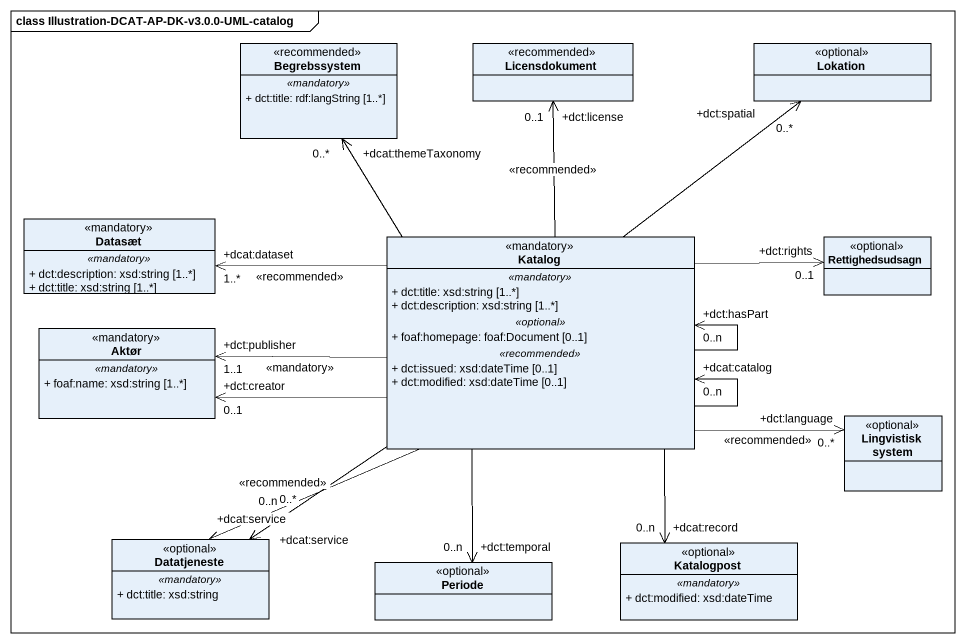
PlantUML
@startuml
mainframe class Illustration-DCAT-AP-DK-v3.0.0-UML-catalog
hide circle
hide empty members
skinparam classAttributeIconSize 0
class Begrebssystem <<recommended>> {
  .. <<mandatory>> ..
  + dct:title: rdf:langString [1..*]
}
class Licensdokument <<recommended>>
class Lokation <<optional>>
class Datasæt <<mandatory>> {
  .. <<mandatory>> ..
  + dct:description: xsd:string [1..*]
  + dct:title: xsd:string [1..*]
}
class Katalog <<mandatory>> {
  .. <<mandatory>> ..
  + dct:title: xsd:string [1..*]
  + dct:description: xsd:string [1..*]
  .. <<optional>> ..
  + foaf:homepage: foaf:Document [0..1]
  .. <<recommended>> ..
  + dct:issued: xsd:dateTime [0..1]
  + dct:modified: xsd:dateTime [0..1]
}
class Rettighedsudsagn <<optional>>
class Aktør <<mandatory>> {
  .. <<mandatory>> ..
  + foaf:name: xsd:string [1..*]
}
class "Lingvistisk system" as Lingvistisk_system <<optional>>
class Datatjeneste <<optional>> {
  .. <<mandatory>> ..
  + dct:title: xsd:string
}
class Periode <<optional>>
class Katalogpost <<optional>> {
  .. <<mandatory>> ..
  + dct:modified: xsd:dateTime
}
Katalog -up-> "+dcat:themeTaxonomy\n0..*" Begrebssystem
Katalog -up-> "+dct:license\n0..1" Licensdokument : <<recommended>>
Katalog -up-> "+dct:spatial\n0..*" Lokation
Katalog -left-> "+dcat:dataset\n1..*" Datasæt : <<recommended>>
Katalog --> "+dcat:catalog\n0..n" Katalog
Katalog --> "+dct:hasPart\n0..n" Katalog
Katalog -right-> "+dct:rights\n0..1" Rettighedsudsagn
Katalog -left-> "+dct:creator\n0..1" Aktør
Katalog -left-> "+dct:publisher\n1..1" Aktør : <<mandatory>>
Katalog -right-> "+dct:language\n0..*" Lingvistisk_system : <<recommended>>
Katalog --> "+dcat:service\n0..*" Datatjeneste : <<recommended>>
Katalog --> "+dcat:service\n0..n" Datatjeneste
Katalog --> "+dct:temporal\n0..n" Periode
Katalog --> "+dcat:record\n0..n" Katalogpost
@enduml
